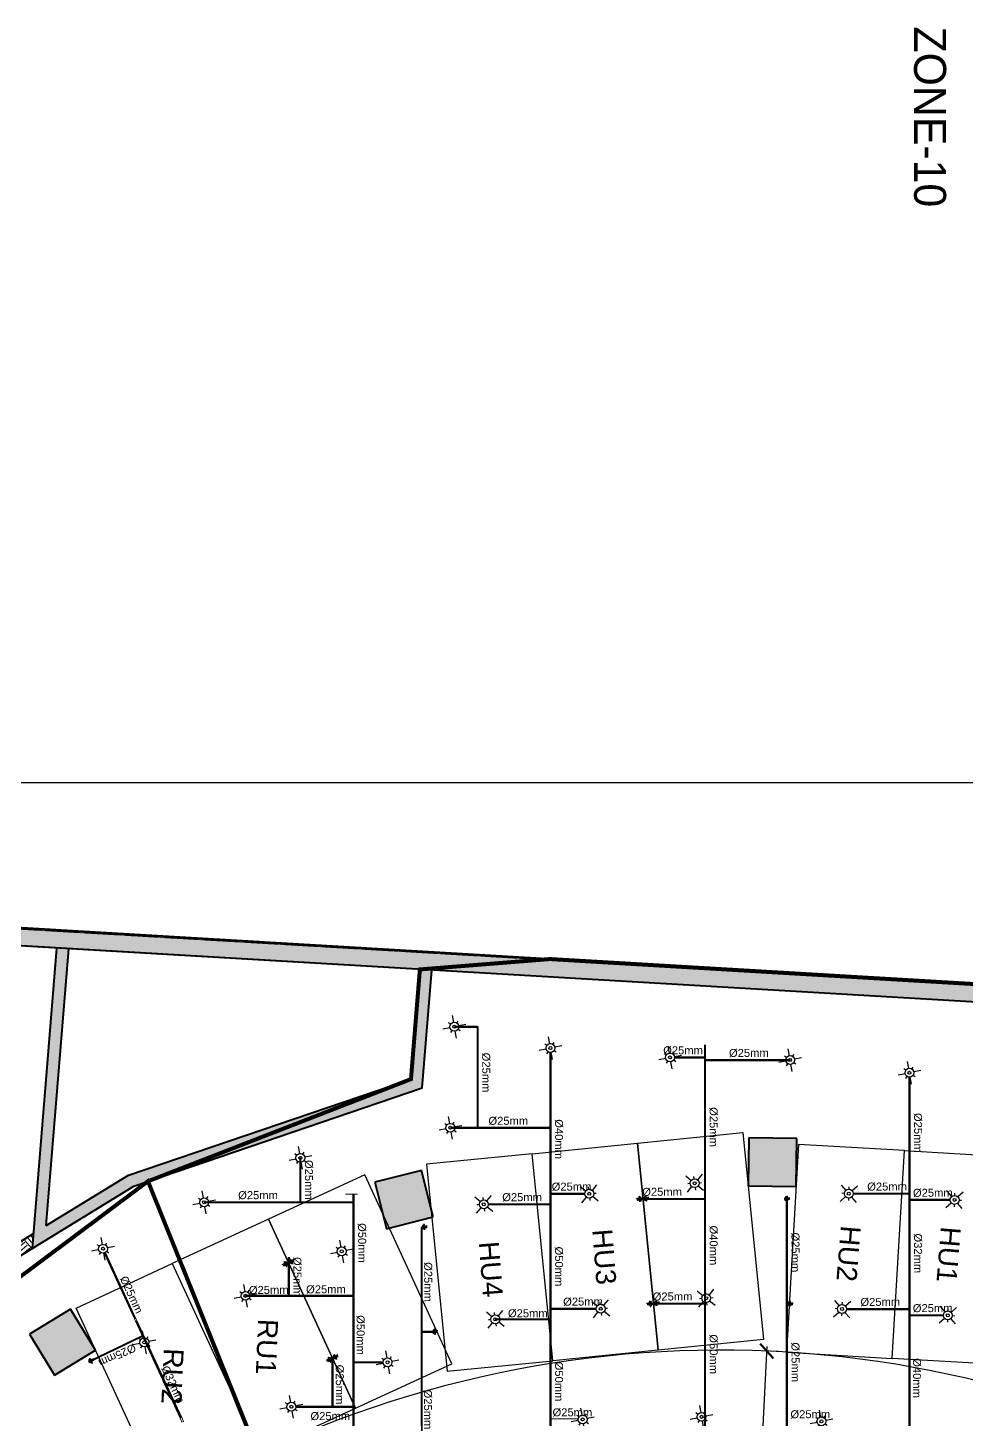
# Model space of a CAD drawing. Header units: inches. Extents: x 257070 to 799932, y -17980 to 269260.
# Drawn here: x 306526 to 329995, y 202446 to 237222 of the extents above; entities that cross this region are included whole.
import ezdxf

# ---------------------------------------------------------------- set-up
doc = ezdxf.new("R2010")
doc.units = ezdxf.units.IN
doc.header["$MEASUREMENT"] = 0
doc.header["$PDMODE"] = 99
doc.header["$PDSIZE"] = 100
doc.linetypes.add('S_Boundary and Setback_AP$0$PHANTOM2', pattern=[1.25, 0.625, -0.125, 0.125, -0.125, 0.125, -0.125])
for name, color, linetype in [('0-AES-F-SPRINKLER', 10, 'Continuous'), ("0_AES_DUCT MARKING'", 53, 'Continuous'), ('2 wheeler barrier', 170, 'Continuous'), ('basement1_AP$0$A-_ROAD----_E-_-', 2, 'Continuous'), ('Column', 1, 'Continuous'), ('DSP_COLUMN HATCH', 8, 'Continuous'), ('Hatch Faint', 253, 'Continuous'), ('RETAIL', 40, 'Continuous'), ('S_Boundary and Setback_AP$0$A-_SITEBNDY_A-_-', 4, 'S_Boundary and Setback_AP$0$PHANTOM2')]:
    doc.layers.add(name, color=color, linetype=linetype)
for name, color, linetype, lineweight in [('0-AES-F-SPRINKLER PIPE', 10, 'Continuous', 15), ('07--DIM-2', 2, 'Continuous', 25), ('E--CONCRETE-4', 4, 'Continuous', 40), ('E--CONCRETE-SHADE', 253, 'Continuous', 20), ('F--BRICKWALL HATCH', 252, 'Continuous', 20)]:
    doc.layers.add(name, color=color, linetype=linetype, lineweight=lineweight)
doc.layers.add('CORE - H', color=7, linetype='Continuous', true_color=0x8f7ed5)
doc.styles.get("Standard").update_dxf_attribs({"font": 'arial.ttf'})
doc.styles.add('TEXT style 175', font='GOTHIC.TTF')
doc.styles.add('TEXT style 75', font='ARIALN.TTF')
doc.dimstyles.new('75', dxfattribs={"dimscale": 1.5, "dimtxt": 200, "dimasz": 113, "dimexe": 113, "dimexo": 0, "dimgap": 25, "dimtad": 0, "dimdec": 0, "dimrnd": 5, "dimzin": 0, "dimdsep": 46, "dimtxsty": 'TEXT style 75', "dimblk": 'ARCHTICK', "dimcen": 0.09, "dimdle": 113, "dimclrd": 8, "dimclre": 8, "dimclrt": 256, "dimadec": 0, "dimazin": 0, "dimtfac": 1, "dimtdec": 0, "dimtofl": 0, "dimtmove": 1, "dimatfit": 3, "dimldrblk": 'OPEN90', "dimfxl": 0, "dimtolj": 1, "dimtzin": 0, "dimarcsym": 0})
doc.dimstyles.new('ISO-25', dxfattribs={"dimtxt": 2.5, "dimasz": 2.5, "dimexe": 1.25, "dimexo": 0.625, "dimtad": 1, "dimtxsty": 'Standard', "dimcen": 2.5, "dimadec": 0, "dimazin": 0, "dimtfac": 1, "dimtmove": 0, "dimatfit": 3, "dimfxl": 1, "dimarcsym": 0})

# ---------------------------------------------------------------- blocks, each defined once
blk = doc.blocks.new('_ArchTick')
at = {"color": 0, "linetype": 'ByBlock', "const_width": 0.15}
blk.add_lwpolyline([(-0.5, -0.5), (0.5, 0.5)], dxfattribs=at)
blk = doc.blocks.new('*D260')
at = {"layer": '07--DIM-2', "color": 251, "lineweight": -2, "ltscale": 1000, "transparency": 16777216}
for p, q in [((325013, 204262), (324881, 201792)), ((325303, 204134), (324894, 204156)), ((324681, 198045), (324813, 200516)), ((324984, 198142), (324575, 198164))]:
    blk.add_line(p, q, dxfattribs=at)
at = {"layer": 'DEFPOINTS', "color": 0, "ltscale": 1000, "transparency": 16777216}
for p in [(325007, 204150), (325303, 204134, 0), (324984, 198142, 0)]:
    blk.add_point(p, dxfattribs=at)
at = {"layer": '07--DIM-2', "color": 251, "lineweight": -2, "ltscale": 1000, "transparency": 16777216, "xscale": 350, "yscale": 350, "zscale": 350}
for p, rotation in [((325007, 204150), 86.94779553732829), ((324687, 198158), 266.9477955373283)]:
    blk.add_blockref('_ArchTick', p, dxfattribs=dict(at, rotation=rotation))
at = {"layer": '07--DIM-2', "ltscale": 1000, "transparency": 16777216, "insert": (324847, 201154), "char_height": 500, "attachment_point": 5, "rotation": 270, "style": 'TEXT style 75'}
blk.add_mtext('\\A1;6000', dxfattribs=at)
blk = doc.blocks.new('_Open90')
at = {"color": 0, "linetype": 'ByBlock', "lineweight": -2}
for p, q in [((0, 0), (-1, 0)), ((-0.5, 0.5), (0, 0)), ((0, 0), (-0.5, -0.5))]:
    blk.add_line(p, q, dxfattribs=at)
blk = doc.blocks.new('A$C3CA070F1')
at = {"layer": '0-AES-F-SPRINKLER'}
h = blk.add_hatch(dxfattribs=at)
h.set_pattern_fill('ANSI31', color=3, scale=0.196883, angle=-34.2335, style=0)
h.set_pattern_definition([(100.766483, (49937.1607, 174049.7081), (1.474466316, 0.280375668), [])])
edge = h.paths.add_edge_path()
edge.add_line((-1, 85), (-1, 84))
edge.add_line((-1, 84), (-6, 84))
edge.add_ellipse((-7, 82), major_axis=(-1.42, -0.27), ratio=1, start_angle=257, end_angle=315)
edge.add_line((-8, 83), (-15, 72))
edge.add_ellipse((-12, 70), major_axis=(-4.25, -0.81), ratio=1, start_angle=-45, end_angle=45)
edge.add_line((-14, 66), (14, 47))
edge.add_line((14, 47), (13, 46))
edge.add_line((13, 46), (-15, 65))
edge.add_ellipse((-12, 70), major_axis=(-5.52, -1.05), ratio=1, start_angle=-45, end_angle=45, ccw=False)
edge.add_line((-16, 73), (-9, 84))
edge.add_ellipse((-7, 82), major_axis=(-2.69, -0.51), ratio=1, start_angle=257, end_angle=315, ccw=False)
edge.add_line((-6, 85), (-1, 85))
h = blk.add_hatch(dxfattribs=at)
h.set_pattern_fill('ANSI31', color=3, scale=0.196883, angle=-124.2335, style=0)
h.set_pattern_definition([(190.766483, (49937.1607, 174049.7081), (-0.280375668, 1.474466316), [])])
edge = h.paths.add_edge_path()
edge.add_line((-1, 54), (7, 48))
edge.add_line((7, 48), (8, 49))
edge.add_line((8, 49), (0, 55))
edge.add_ellipse((-2, 52), major_axis=(-0.69, 3.63), ratio=1, start_angle=315, end_angle=405)
edge.add_line((-6, 54), (-14, 41))
edge.add_ellipse((-11, 39), major_axis=(-0.69, 3.63), ratio=1, start_angle=45, end_angle=135)
edge.add_line((-13, 36), (-9, 33))
edge.add_ellipse((-10, 32), major_axis=(-0.27, 1.42), ratio=1, start_angle=225, end_angle=315, ccw=False)
edge.add_line((-9, 31), (-10, 30))
edge.add_line((-10, 30), (-8, 29))
edge.add_line((-8, 29), (-7, 30))
edge.add_ellipse((-10, 32), major_axis=(-3.3, -0.63), ratio=1, start_angle=135, end_angle=225)
edge.add_line((-8, 35), (-12, 38))
edge.add_ellipse((-11, 39), major_axis=(-1.75, -0.33), ratio=1, start_angle=-45, end_angle=45, ccw=False)
edge.add_line((-13, 40), (-4, 53))
edge.add_ellipse((-2, 52), major_axis=(-1.75, -0.33), ratio=1, start_angle=225, end_angle=315, ccw=False)
at = {"layer": '0-AES-F-SPRINKLER', "color": 3}
for p, q in [((-98, 39), (-97, 43)), ((-98, 38), (-98, 39)), ((-98, 39), (-98, 39)), ((-98, 39), (-98, 39)), ((-98, 37), (-98, 38)), ((-98, 38), (-98, 38)), ((-98, 38), (-98, 38)), ((-98, 38), (-98, 38)), ((-98, 38), (-98, 38)), ((-98, 38), (-98, 38)), ((-98, 38), (-98, 38)), ((-98, 38), (-98, 38)), ((-98, 38), (-98, 38)), ((-98, 38), (-98, 38)), ((-96, 37), (-98, 37)), ((-98, 37), (-98, 37)), ((-98, 37), (-98, 37)), ((-98, 37), (-98, 37)), ((-98, 37), (-98, 37)), ((-98, 37), (-98, 37)), ((-98, 37), (-98, 37)), ((-98, 37), (-98, 37)), ((-98, 37), (-98, 37)), ((-98, 37), (-98, 37)), ((-98, 37), (-98, 37)), ((-98, 37), (-98, 37)), ((-98, 37), (-98, 37)), ((-98, 37), (-98, 37)), ((-98, 37), (-98, 37)), ((-98, 37), (-98, 37)), ((-98, 37), (-98, 37)), ((-97, 37), (-98, 37)), ((-98, 37), (-98, 37)), ((-98, 37), (-98, 37)), ((-98, 37), (-98, 37)), ((-98, 37), (-98, 37)), ((-98, 37), (-98, 37)), ((-98, 37), (-98, 37)), ((-98, 37), (-98, 37)), ((-98, 37), (-98, 37)), ((-98, 37), (-98, 37)), ((-98, 37), (-98, 37)), ((-98, 37), (-98, 37)), ((-98, 37), (-98, 37)), ((-98, 37), (-98, 37)), ((-97, 45), (-79, 71)), ((-96, 40), (-97, 40)), ((-97, 40), (-97, 40)), ((-97, 40), (-97, 40)), ((-97, 40), (-97, 39)), ((-97, 39), (-97, 39)), ((-97, 39), (-97, 39)), ((-97, 39), (-97, 39)), ((-97, 39), (-97, 39)), ((-97, 39), (-97, 39)), ((-97, 39), (-97, 39)), ((-97, 39), (-97, 39)), ((-97, 39), (-97, 38)), ((-97, 38), (-97, 38)), ((-97, 38), (-97, 38)), ((-97, 38), (-97, 38)), ((-97, 38), (-97, 38)), ((-97, 38), (-97, 38)), ((-97, 38), (-97, 38)), ((-97, 38), (-97, 38)), ((-97, 38), (-97, 38)), ((-97, 38), (-97, 38)), ((-97, 38), (-97, 38)), ((-97, 38), (-97, 37)), ((-97, 37), (-97, 37)), ((-97, 37), (-97, 37)), ((-97, 37), (-97, 37)), ((-95, 46), (-96, 42)), ((-96, 42), (-96, 42)), ((-96, 42), (-96, 41)), ((-96, 41), (-96, 41)), ((-96, 41), (-96, 41)), ((-96, 41), (-96, 41)), ((-96, 41), (-96, 41)), ((-96, 41), (-96, 41)), ((-96, 41), (-96, 41)), ((-96, 41), (-96, 41)), ((-96, 41), (-96, 41)), ((-96, 41), (-96, 40)), ((-96, 40), (-96, 40)), ((-96, 40), (-96, 40)), ((-96, 40), (-96, 40)), ((-96, 40), (-96, 40)), ((-95, 37), (-96, 37)), ((-96, 37), (-96, 37)), ((-96, 37), (-96, 37)), ((-96, 37), (-96, 37)), ((-96, 37), (-96, 37)), ((-94, 38), (-95, 38)), ((-95, 38), (-95, 38)), ((-95, 38), (-95, 38)), ((-95, 38), (-95, 38)), ((-95, 38), (-95, 38)), ((-95, 38), (-95, 38)), ((-95, 38), (-95, 38)), ((-95, 38), (-95, 38)), ((-95, 38), (-95, 38)), ((-95, 38), (-95, 37)), ((-95, 37), (-95, 37)), ((-95, 37), (-95, 37)), ((-95, 37), (-95, 37)), ((-95, 37), (-95, 37)), ((-95, 37), (-95, 37)), ((-95, 37), (-95, 37)), ((-95, 37), (-95, 37)), ((-95, 37), (-95, 37)), ((-95, 37), (-95, 37)), ((-95, 37), (-95, 37)), ((-95, 37), (-95, 37)), ((-95, 37), (-95, 37)), ((-95, 37), (-95, 37)), ((-95, 37), (-95, 37)), ((-95, 37), (-95, 37)), ((-95, 37), (-95, 37)), ((-94, 88), (-93, 90)), ((-72, 73), (-94, 88)), ((-94, 43), (-94, 48)), ((-93, 43), (-94, 43)), ((-94, 43), (-94, 43)), ((-94, 43), (-94, 43)), ((-94, 43), (-94, 43)), ((-94, 43), (-94, 43)), ((-94, 43), (-94, 41)), ((-94, 43), (-94, 43)), ((-94, 43), (-94, 43)), ((-94, 43), (-94, 43)), ((-94, 43), (-94, 43)), ((-94, 43), (-94, 43)), ((-94, 43), (-94, 43)), ((-94, 43), (-94, 43)), ((-94, 43), (-94, 43)), ((-94, 43), (-94, 43)), ((-94, 43), (-94, 43)), ((-94, 43), (-94, 43)), ((-94, 41), (-94, 41)), ((-94, 41), (-94, 41)), ((-94, 41), (-94, 41)), ((-94, 41), (-94, 41)), ((-94, 41), (-94, 41)), ((-94, 41), (-94, 41)), ((-94, 41), (-94, 41)), ((-94, 41), (-94, 40)), ((-94, 40), (-94, 40)), ((-94, 40), (-94, 40)), ((-94, 40), (-94, 40)), ((-94, 40), (-94, 40)), ((-94, 40), (-94, 40)), ((-94, 40), (-94, 40)), ((-94, 40), (-94, 40)), ((-94, 40), (-94, 39)), ((-94, 39), (-94, 39)), ((-94, 39), (-94, 39)), ((-94, 39), (-94, 39)), ((-94, 39), (-94, 39)), ((-94, 39), (-94, 39)), ((-94, 39), (-94, 39)), ((-94, 39), (-94, 39)), ((-94, 39), (-94, 38)), ((-93, 90), (-59, 67)), ((-93, 47), (-93, 49)), ((-91, 47), (-93, 43)), ((-93, 46), (-93, 47)), ((-92, 46), (-93, 46)), ((-93, 46), (-93, 46)), ((-93, 46), (-93, 46)), ((-93, 46), (-93, 46)), ((-93, 46), (-93, 46)), ((-93, 46), (-93, 46)), ((-93, 46), (-93, 46)), ((-93, 46), (-93, 46)), ((-93, 46), (-93, 46)), ((-93, 46), (-93, 46)), ((-93, 46), (-93, 46)), ((-93, 46), (-93, 46)), ((-93, 46), (-93, 46)), ((-93, 46), (-93, 46)), ((-93, 46), (-93, 46)), ((-93, 46), (-93, 46)), ((-93, 46), (-93, 46)), ((-93, 46), (-93, 46)), ((-93, 46), (-93, 46)), ((-93, 46), (-93, 46)), ((-91, 42), (-93, 43)), ((-93, 43), (-93, 43)), ((-93, 43), (-93, 43)), ((-93, 43), (-93, 43)), ((-93, 43), (-93, 43)), ((-93, 43), (-93, 43)), ((-93, 43), (-93, 43)), ((-93, 43), (-93, 43)), ((-93, 43), (-93, 43)), ((-93, 43), (-93, 43)), ((-93, 43), (-93, 43)), ((-93, 43), (-93, 43)), ((-93, 43), (-93, 43)), ((-93, 43), (-93, 43)), ((-93, 43), (-93, 43)), ((-93, 43), (-93, 43)), ((-93, 43), (-93, 43)), ((-93, 43), (-93, 43)), ((-93, 43), (-93, 43)), ((-93, 43), (-93, 43)), ((-93, 43), (-93, 43)), ((-93, 43), (-93, 43)), ((-93, 43), (-93, 43)), ((-85, 66), (-92, 55)), ((-90, 50), (-92, 46)), ((-92, 46), (-92, 46)), ((-92, 46), (-92, 46)), ((-92, 46), (-92, 46)), ((-92, 46), (-92, 46)), ((-92, 46), (-92, 46)), ((-90, 47), (-91, 47)), ((-90, 43), (-91, 42)), ((-91, 42), (-91, 42)), ((-91, 42), (-91, 42)), ((-91, 42), (-91, 42)), ((-91, 42), (-91, 42)), ((-91, 42), (-91, 42)), ((-91, 42), (-91, 42)), ((-91, 42), (-91, 42)), ((-91, 42), (-91, 42)), ((-91, 42), (-91, 42)), ((-91, 42), (-91, 42)), ((-91, 42), (-91, 42)), ((-91, 42), (-91, 42)), ((-91, 42), (-91, 42)), ((-91, 42), (-91, 42)), ((-91, 42), (-91, 42)), ((-88, 57), (-90, 49)), ((-89, 54), (-90, 51)), ((-90, 50), (-90, 50)), ((-88, 47), (-90, 43)), ((-90, 47), (-88, 47)), ((-90, 43), (-90, 43)), ((-90, 43), (-90, 43)), ((-90, 43), (-90, 43)), ((-89, 55), (-89, 55)), ((-88, 46), (-88, 47)), ((-87, 59), (-87, 59)), ((-87, 59), (-87, 59)), ((-86, 57), (-87, 49)), ((-87, 49), (-83, 28)), ((-85, 58), (-85, 58)), ((-77, 43), (-85, 49)), ((-83, 28), (-60, 9)), ((-77, 70), (-82, 63)), ((-80, 66), (-82, 67)), ((-45, 31), (-81, -23)), ((-78, 63), (-80, 65)), ((-79, 71), (-77, 70)), ((-71, 26), (-79, 31)), ((-57, 13), (-79, 28)), ((-70, 64), (-78, 63)), ((-78, -29), (-40, 27)), ((-69, 55), (-75, 59)), ((-66, 54), (-74, 42)), ((-74, 42), (-71, 26)), ((-73, 44), (-71, 43)), ((-69, 47), (-72, 43)), ((-71, 43), (-70, 43)), ((-71, 26), (-55, 15)), ((-70, 43), (-66, 49)), ((-66, 50), (-68, 52)), ((-61, 65), (-67, 69)), ((-62, 66), (-67, 65)), ((-50, 57), (-66, 54)), ((-66, 49), (-66, 50)), ((-47, 28), (-63, 40)), ((-59, 67), (-61, 65)), ((-57, 67), (-60, 66)), ((-60, 44), (-42, 32)), ((-50, 57), (-58, 62)), ((-19, 46), (-57, 67)), ((-17, 37), (-55, 63)), ((-29, 42), (-50, 57)), ((-13, 9), (-45, 31)), ((-36, 42), (-44, 30)), ((-43, 33), (-35, 46)), ((-39, -30), (-13, 9)), ((-37, 25), (-28, 38)), ((-35, 41), (-36, 42)), ((-32, 32), (-35, 39)), ((-30, 52), (-16, 73)), ((-29, 20), (-17, 37)), ((-28, 38), (-26, 40)), ((-21, 32), (-28, 37)), ((-23, 16), (-12, 33)), ((-1, 26), (-23, -9)), ((-22, 15), (-12, 31)), ((-9, 32), (-21, 14)), ((2, 24), (-20, -11)), ((-20, -8), (-1, 22)), ((-17, 37), (-19, 46)), ((-19, 13), (-10, 29)), ((-7, 30), (-18, 12)), ((-17, 37), (-17, 37)), ((4, 22), (-17, -13)), ((-17, -10), (1, 20)), ((-16, 73), (-9, 84)), ((-16, 11), (-7, 27)), ((-8, 83), (-15, 72)), ((13, 46), (-15, 65)), ((-4, 28), (-15, 10)), ((-1, 84), (-14, 66)), ((-14, 66), (14, 47)), ((-6, 54), (-14, 41)), ((-12, 33), (-14, 33)), ((-14, -15), (7, 20)), ((-14, -12), (4, 18)), ((-13, 40), (-4, 53)), ((-13, 36), (-9, 33)), ((-13, 9), (-4, 24)), ((-2, 34), (-12, 41)), ((-8, 35), (-12, 38)), ((-12, 31), (-12, 33)), ((-9, 32), (-12, 31)), ((7, 16), (-11, -13)), ((-10, 29), (-9, 32)), ((-9, 31), (-10, 30)), ((-7, 30), (-10, 29)), ((-10, 30), (-8, 29)), ((9, 17), (-10, -14)), ((-9, -13), (9, 13)), ((-8, 29), (-7, 30)), ((8, 49), (-7, 27)), ((-7, 27), (-7, 30)), ((-4, 28), (-7, 27)), ((-6, 85), (-1, 85)), ((-1, 84), (-6, 84)), ((5, 44), (-5, 51)), ((-4, 24), (-4, 28)), ((-1, 26), (-4, 24)), ((-1, 85), (-1, 84)), ((-1, 54), (7, 48)), ((13, 46), (-1, 25)), ((-1, 22), (-1, 26)), ((2, 24), (-1, 22)), ((8, 49), (0, 55)), ((1, 20), (2, 24)), ((4, 22), (1, 20)), ((4, 18), (4, 22)), ((7, 20), (4, 18)), ((7, 48), (8, 49)), ((7, 16), (7, 20)), ((9, 17), (7, 16)), ((9, 15), (9, 17)), ((14, 47), (13, 46)), ((-82, -25), (-80, -30)), ((-80, -30), (-78, -29)), ((-66, -11), (-39, -30)), ((-23, -7), (-23, -9)), ((-23, -9), (-20, -8)), ((-20, -8), (-20, -11)), ((-20, -11), (-17, -10)), ((-17, -10), (-17, -13)), ((-17, -13), (-14, -12)), ((-14, -12), (-14, -15)), ((-14, -15), (-11, -13)), ((-11, -13), (-11, -14)), ((-11, -14), (-11, -14))]:
    blk.add_line(p, q, dxfattribs=at)
for centre, major_axis, start_param, end_param in [((-95, 43), (-0.41, 2.13), 0.784914, 1.034983), ((-95, 43), (-2.74, -0.52), -0.560204, -0.324923), ((-93, 46), (-0.51, 2.68), 0.787914, 1.247507), ((-93, 48), (-1.75, -0.33), -0.775969, -0.160442), ((-91, 54), (-0.29, 1.52), 0.785398, 2.356194), ((-92, 49), (-0.33, 1.74), 0.791774, 1.412986), ((-89, 55), (-0.103, 0.54), 0.916881, 1.969618), ((-93, 51), (-3.09, -0.59), 2.526084, 2.789089), ((-95, 50), (-5.72, -1.09), 2.374727, 2.798549), ((-91, 55), (-0.33, 1.74), 4.197625, 4.773282), ((-84, 57), (-3.79, -0.72), -0.784768, -0.363877), ((-93, 50), (-5.72, -1.09), 2.377207, 2.798549), ((-80, 54), (-1.57, 8.26), 0.010205, 0.785398), ((-84, 56), (-0.35, 1.85), 0.785501, 1.132999), ((-83, 65), (-1.52, -0.29), 3.926991, 5.497787), ((-80, 54), (-5.9, -1.12), 4.155645, 5.497787), ((-80, 54), (-8.26, -1.57), 4.155621, 4.722594), ((-75, 68), (-8.26, -1.57), 1.014052, 3.151797), ((-75, 63), (-2.79, -0.53), -0.113999, 0.093951), ((-75, 68), (-1.12, 5.9), 2.584882, 5.497787), ((-75, 46), (-0.53, 2.79), 2.356194, 3.926991), ((-75, 68), (-1.57, 8.26), 4.722594, 5.497787), ((-70, 53), (-2.79, -0.53), 2.356194, 3.926991), ((-65, 44), (-3.72, -0.71), -0.403281, 1.321745), ((-65, 44), (-0.71, 3.72), 4.96144, 6.686466), ((-65, 37), (-0.56, 2.96), 5.497794, 6.034125), ((-59, 47), (-2.96, -0.56), 0.24906, 0.785391), ((-60, 60), (-2.83, -0.54), 3.926991, 4.712389), ((-33, 40), (-0.45, 2.36), 0.803442, 1.867502), ((-30, 39), (-2.79, -0.53), 2.356194, 3.926991), ((-24, 39), (-0.53, 2.79), 5.497787, 7.068583), ((-12, 70), (-5.52, -1.05), -0.785398, 0.785398), ((-15, 35), (-0.54, 2.83), 0.785398, 3.403392), ((-12, 70), (-4.25, -0.81), -0.785398, 0.785398), ((-11, 39), (-0.69, 3.63), 0.785398, 2.356194), ((-11, 39), (-1.75, -0.33), -0.785398, 0.785398), ((-7, 82), (-2.69, -0.51), 4.485496, 5.497787), ((-10, 32), (-0.27, 1.42), 3.926991, 5.497787), ((-7, 82), (-1.42, -0.27), 4.485496, 5.497787), ((-10, 32), (-3.3, -0.63), 2.356194, 3.926991), ((-2, 52), (-0.69, 3.63), 5.497787, 7.068583), ((-2, 52), (-1.75, -0.33), 3.926991, 5.497787), ((6, 14), (-0.54, 2.83), 3.926991, 4.712389), ((-79, -24), (-0.51, 2.69), 0.785398, 1.797689), ((-11, -11), (-2.83, -0.54), 1.570796, 2.356194)]:
    blk.add_ellipse(centre, major_axis=major_axis, ratio=1, start_param=start_param, end_param=end_param, dxfattribs=at)
at = {"layer": '0-AES-F-SPRINKLER', "color": 3, "extrusion": (0, 0, -1)}
for centre, major_axis, start_param, end_param in [((-86, 47), (-0.53, 2.79), -0.113999, 0.785398), ((-77, 34), (-0.54, 2.83), 3.926991, 4.712389)]:
    blk.add_ellipse(centre, major_axis=major_axis, ratio=1, start_param=start_param, end_param=end_param, dxfattribs=at)
blk = doc.blocks.new('*U603')
at = {"layer": '0-AES-F-SPRINKLER'}
for p, q in [((171562, 56699), (171500, 56699)), ((171672, 56809), (171672, 56871)), ((171783, 56699), (171845, 56699)), ((171672, 56588), (171672, 56526))]:
    blk.add_line(p, q, dxfattribs=at)
for radius in [111, 37.8]:
    blk.add_circle((171672, 56699), radius, dxfattribs=at)
at = {"layer": '0-AES-F-SPRINKLER PIPE'}
for points, override in [([(171468, 56903), (171594, 56777)], {"dimasz": 70, "dimtad": 0, "dimfxl": 13, "dimarcsym": 1}), ([(171877, 56903), (171751, 56777)], {"dimasz": 70, "dimtad": 0, "dimfxl": 13, "dimarcsym": 1}), ([(171468, 56494), (171594, 56620)], {"dimasz": 70, "dimtad": 0, "dimfxl": 13, "dimarcsym": 1}), ([(171877, 56494), (171751, 56620)], {"dimasz": 70, "dimgap": 0.625, "dimtad": 0, "dimfxl": 13, "dimarcsym": 1})]:
    blk.add_leader(points, dimstyle='ISO-25', override=override, dxfattribs=at)

msp = doc.modelspace()

# ---------------------------------------------------------------- hatches: boundary and pattern name
at = {"layer": 'DSP_COLUMN HATCH', "ltscale": 3.5}
h = msp.add_hatch(color=8, dxfattribs=at)
h.paths.add_polyline_path([(365722.2, -53.8), (366489.1, 28236.6), (398382.7, 27372), (398078, 16131.2), (422688.6, 15464), (424374.5, 77657.1), (363312.5, 79312.4, -0.217857), (379658.1, 140443.8, 0.0248652), (381874.1, 143466.9, 0.0677243), (386435.5, 152972.3, 0.0584537), (387935.8, 160119.4, -0.0351298), (388382, 166730.6, -0.0975994), (389786, 170013.7, -0.0225225), (391669.6, 172621.5, 0.2538416), (393169.6, 181983.6, 0.1875484), (370106.1, 207237.2), (370663.7, 210916.7), (290410.6, 215642.7), (285983.7, 161207.5), (285186.3, 161272.3), (282579.6, 129219.4), (284719.3, 124703.3), (284181.7, 118092.8), (281340.4, 113981.8), (280116.2, 98928.1), (280913.6, 98863.3), (273089.7, 2658.2)])
h.paths.add_polyline_path([(281398.6, 99275.3), (280601.2, 99340.2), (281779.2, 113825.1), (284620.4, 117936.2), (285177.6, 124787), (283037.9, 129303.1), (285598.3, 160787.3), (286395.7, 160722.5), (290823.4, 215167.6), (370144.9, 210496.5), (369611.7, 206978.6, -0.189327), (392747.4, 181827.8, -0.2535576), (391315, 172898.6, 0.0224715), (389411.9, 170263.9, 0.0979176), (387938.4, 166808.2, 0.0351034), (387485.7, 160139.2, -0.0583058), (386008, 153113, -0.0677412), (381498.4, 143714.5, -0.0248531), (379309.9, 140729, 0.218943), (362922.8, 78922.8), (423963.9, 77268.1), (422299.6, 15874.7), (398488.7, 16520.2), (398793.4, 27761), (366100.1, 28647.3), (365334.5, 407.7), (273576.7, 3094.1)], flags=16)
at = {"layer": 'E--CONCRETE-SHADE', "ltscale": 3.5}
h = msp.add_hatch(color=8, dxfattribs=at)
h.dxf.hatch_style = 1
h.paths.add_polyline_path([(325743, 208263.9), (325759.4, 209463.8), (324559.5, 209480.2), (324543.1, 208280.3)])
h = msp.add_hatch(color=8, dxfattribs=at)
h.dxf.hatch_style = 1
h.paths.add_polyline_path([(316368.4, 208665.2), (315205.2, 208370.3), (315500, 207207.1), (316663.3, 207501.9)])
h = msp.add_hatch(color=8, dxfattribs=at)
h.dxf.hatch_style = 1
h.paths.add_polyline_path([(307193.4, 203549.4), (308218.3, 204173.6), (307594.1, 205198.5), (306569.2, 204574.2)])
h.paths.add_polyline_path([(300217.8, 199348.8), (301077, 198511.2), (301914.7, 199370.5), (301055.4, 200208.1)])
h.paths.add_polyline_path([(295368.8, 192633.7), (296410.6, 192038.3), (297006, 193080.2), (295964.1, 193675.6)])
h.paths.add_polyline_path([(293555.9, 184590.6), (293860.7, 185751.2), (292700.1, 186056), (292395.3, 184895.4)])
h.paths.add_polyline_path([(292805.1, 178823.7), (291623.9, 179035.4), (291412.2, 177854.2), (292593.4, 177642.5)])
h.paths.add_polyline_path([(302981, 177000.5), (302769.3, 175819.3), (303950.5, 175607.6), (304162.2, 176788.8)])
h.paths.add_polyline_path([(306265.7, 186406.8), (306861, 187448.7), (305819.1, 188044), (305223.8, 187002.2)])
h.paths.add_polyline_path([(312047.3, 183103), (313089.1, 182507.6), (313684.5, 183549.5), (312642.6, 184144.9)])
h.paths.add_polyline_path([(312024.7, 174160.9), (312236.4, 175342.1), (311055.2, 175553.8), (310843.5, 174372.6)])
h.paths.add_polyline_path([(322422.2, 180336.6), (321878.2, 180083.7), (322131.2, 179539.6), (322675.2, 179792.6)])
h.paths.add_polyline_path([(326860, 178208.9), (327212.9, 178694.2), (326727.6, 179047), (326374.8, 178561.8)])
h.paths.add_polyline_path([(321545.3, 173367.9), (321442.8, 172776.7), (322034, 172674.3), (322136.5, 173265.4)])
h.paths.add_polyline_path([(323348.4, 165044.3), (323450.8, 165635.5), (322859.6, 165737.9), (322757.2, 165146.8)])
h.paths.add_polyline_path([(329340.5, 164614.7), (328749.3, 164717.2), (328646.9, 164126), (329238.1, 164023.5)])
at = {"layer": 'F--BRICKWALL HATCH'}
h = msp.add_hatch(dxfattribs=at)
h.set_pattern_fill('EARTH', color=8, scale=40, angle=40.35072, style=0)
h.set_pattern_definition([(40.35072, (-65383.54, 18032.37), (29.11621, 358.02828), [254, -254]), (40.35072, (-65445.2, 18104.96), (29.11621, 358.02828), [254, -254]), (40.35072, (-65506.88, 18177.55), (29.11621, 358.02828), [254, -254]), (130.35072, (-65503.24, 18222.3), (-358.02828, 29.11621), [254, -254]), (130.35072, (-65430.65, 18283.97), (-358.02828, 29.11621), [254, -254]), (130.35072, (-65358.06, 18345.64), (-358.02828, 29.11621), [254, -254])])
h.paths.add_polyline_path([(306483.3, 206622.5), (306641.7, 206719.5), (306671.8, 207089.7), (304689.7, 205875.8), (304846.3, 205620.1), (306483.3, 206622.6)])
at = {"layer": 'Hatch Faint'}
msp.add_hatch(color=8, dxfattribs=at).paths.add_polyline_path([(307551.4, 214204.3), (307251.8, 214221.9), (306641.7, 206719.5), (309174.7, 208270.8), (316392.1, 210725.2), (316631.6, 213669.6), (316332, 213687.2), (316109.1, 210945.8), (309046.5, 208544.1), (306988.6, 207283.7)])

# ---------------------------------------------------------------- linework, layer by layer
at = {"layer": '0-AES-F-SPRINKLER', "color": 7, "const_width": 100, "elevation": 0}
msp.add_lwpolyline([(309531.8, 208392.2), (318854.6, 185288.9), (344779.7, 167275.5), (347553.5, 174504), (359540.7, 196335.9), (363236.5, 201817), (370096.8, 207259.5), (370288.2, 210509.8), (355001.3, 211860.8), (319581.7, 213946.6), (316332, 213687.2), (316109.1, 210945.8)], close=True, dxfattribs=at)
msp.add_lwpolyline([(289015.1, 193067.5), (285565, 160241.4), (285565, 160241.4), (340591.5, 153681.2), (340591.5, 153681.2), (340591.5, 153681.2), (346965.3, 165756.9), (318821.9, 185311.6), (309531.8, 208392.2), (304262.2, 204456.2)], dxfattribs=at)
at = {"layer": '0-AES-F-SPRINKLER PIPE', "ltscale": 1000}
msp.add_line((314770.9, 208070.7), (314469.8, 208070.7), dxfattribs=at)
for points in [[(317193.8, 212269.6), (317751.3, 212269.6, -0.4142136), (317791.8, 212229.1), (317791.8, 209743.9)], [(317193.8, 212266.6), (317751.3, 212266.6, -0.4142136), (317788.8, 212229.1), (317788.8, 209743.9)], [(317193.8, 212254.1), (317751.3, 212254.1, -0.4142136), (317776.3, 212229.1), (317776.3, 209743.9)], [(317193.8, 212241.6), (317751.3, 212241.6, -0.4142136), (317763.8, 212229.1), (317763.8, 209743.9)], [(317193.8, 212238.6), (317751.3, 212238.6, -0.4142136), (317760.8, 212229.1), (317760.8, 209743.9)]]:
    msp.add_lwpolyline(points, format="xyb", dxfattribs=at)
for points in [[(323448.3, 211801), (323448.3, 200487.7)], [(323451.3, 211801), (323451.3, 200487.7)], [(323463.8, 211801), (323463.8, 200487.7)], [(323476.3, 211801), (323476.3, 200487.7)], [(323479.3, 211801), (323479.3, 200487.7)], [(319581.9, 211611.6), (319581.9, 200449.2)], [(319584.9, 211611.3), (319584.9, 200449.2)], [(319597.4, 211610.5), (319597.4, 200449.2)], [(319609.9, 211611.3), (319609.9, 200449.2)], [(319612.9, 211611.6), (319612.9, 200449.2)], [(322698.1, 211501.9), (323448.3, 211501.9)], [(322698.1, 211470.9), (323448.3, 211470.9)], [(322698.5, 211498.9), (323448.3, 211498.9)], [(322698.5, 211473.9), (323448.3, 211473.9)], [(322699.2, 211486.4), (323448.3, 211486.4)], [(323479.3, 211437.3), (325592.4, 211437.3)], [(323479.3, 211434.3), (325592.4, 211434.3)], [(323479.3, 211421.8), (325592.4, 211421.8)], [(323479.3, 211409.3), (325592.4, 211409.3)], [(323479.3, 211406.3), (325592.4, 211406.3)], [(328560.8, 210994.7), (328560.8, 200497.2)], [(328563.8, 210994.3), (328563.8, 200497.2)], [(328576.3, 210993.6), (328576.3, 200497.2)], [(328588.8, 210994.3), (328588.8, 200497.2)], [(328591.8, 210994.7), (328591.8, 200497.2)], [(314657.6, 208070.7), (314657.6, 200487.7)], [(314660.6, 208070.7), (314660.6, 200487.7)], [(314673.1, 208070.7), (314673.1, 200487.7)], [(314685.6, 208070.7), (314685.6, 200487.7)], [(314688.6, 208070.7), (314688.6, 200487.7)], [(308438.8, 206598.5), (309198.7, 204951.7)], [(308441.7, 206599.4), (309201.4, 204953)], [(308453.3, 206604), (309212.7, 204958.4)], [(308464.4, 206609.8), (309223.9, 204963.9)], [(308466.9, 206611.4), (309226.6, 204965.2)], [(309220.8, 204895.3), (310340.5, 202468.9)], [(309223.6, 204896.6), (310343.3, 202470.1)], [(309238.1, 204903.3), (310357.8, 202476.9)], [(309252.6, 204910), (310372.3, 202483.6)], [(309255.3, 204911.3), (310375, 202484.8)]]:
    msp.add_lwpolyline(points, dxfattribs=at)
at = {"layer": '0-AES-F-SPRINKLER PIPE', "ltscale": 1000, "elevation": 0}
for points in [[(317093.9, 209743.9), (319612.9, 209743.9)], [(317093.9, 209712.9), (319612.9, 209712.9)], [(317094.3, 209740.9), (319612.9, 209740.9)], [(317094.3, 209715.9), (319612.9, 209715.9)], [(317095, 209728.4), (319612.9, 209728.4)], [(313327.4, 208977.1), (313327.4, 207882.2)], [(313330.4, 208977.1), (313330.4, 207882.2)], [(313342.9, 208977.1), (313342.9, 207882.2)], [(313355.4, 208977.1), (313355.4, 207882.2)], [(313358.4, 208977.1), (313358.4, 207882.2)], [(319612.9, 208095.7), (320458.6, 208095.7)], [(319612.9, 208092.7), (320458.2, 208092.7)], [(319612.9, 208080.2), (320457.5, 208080.2)], [(319612.9, 208067.7), (320458.2, 208067.7)], [(319612.9, 208064.7), (320458.6, 208064.7)], [(321877.7, 207965.9), (323448.3, 207965.9)], [(321877.7, 207962.9), (323448.3, 207962.9)], [(325495.3, 208006.8), (325495.3, 200487.7)], [(325498.3, 208006.5), (325498.3, 200487.7)], [(325510.8, 208005.8), (325510.8, 200487.7)], [(325523.3, 208006.5), (325523.3, 200487.7)], [(325526.3, 208006.8), (325526.3, 200487.7)], [(327169.4, 208097.6), (328560.8, 208097.6)], [(327169.4, 208066.6), (328560.8, 208066.6)], [(327169.8, 208094.6), (328560.8, 208094.6)], [(327169.8, 208069.6), (328560.8, 208069.6)], [(327170.5, 208082.1), (328560.8, 208082.1)], [(310935.6, 207882.2), (314657.6, 207882.2)], [(310935.6, 207851.2), (314657.6, 207851.2)], [(310936, 207879.2), (314657.6, 207879.2)], [(310936, 207854.2), (314657.6, 207854.2)], [(310936.7, 207866.7), (314657.6, 207866.7)], [(318041.2, 207831.9), (319612.9, 207831.9)], [(318041.2, 207800.9), (319612.9, 207800.9)], [(318041.6, 207828.9), (319612.9, 207828.9)], [(318041.6, 207803.9), (319612.9, 207803.9)], [(318042.3, 207816.4), (319612.9, 207816.4)], [(321877.7, 207950.4), (323448.3, 207950.4)], [(321877.7, 207937.9), (323451.3, 207937.9)], [(321877.7, 207934.9), (323451.3, 207934.9)], [(328591.8, 207941.8), (329595.3, 207941.8)], [(328591.8, 207938.8), (329594.9, 207938.8)], [(328591.8, 207926.3), (329594.2, 207926.3)], [(328591.8, 207913.8), (329594.9, 207913.8)], [(328591.8, 207910.8), (329595.3, 207910.8)], [(316361.1, 207250.2), (316361.1, 200487.7)], [(316364.1, 207250.2), (316364.1, 200487.7)], [(316376.6, 207250.2), (316376.6, 200487.7)], [(316389.1, 207250.2), (316389.1, 200487.7)], [(316392.1, 207250.2), (316392.1, 200487.7)], [(313037.7, 206495.1), (313037.7, 205513.3)], [(313040.7, 206495.1), (313040.7, 205513.3)], [(313053.2, 206495.1), (313053.2, 205513.3)], [(313065.7, 206495.1), (313065.7, 205513.3)], [(313068.7, 206495.1), (313068.7, 205513.3)], [(311969.6, 205544.3), (314657.6, 205544.3)], [(311970, 205541.3), (314657.6, 205541.3)], [(311970.7, 205528.8), (314657.6, 205528.8)], [(311969.6, 205513.3), (314657.6, 205513.3)], [(311970, 205516.3), (314657.6, 205516.3)], [(319612.9, 205221.5), (320746.1, 205221.5)], [(319612.9, 205218.5), (320745.7, 205218.5)], [(319612.9, 205206), (320745, 205206)], [(319612.9, 205193.5), (320745.7, 205193.5)], [(319612.9, 205190.5), (320746.1, 205190.5)], [(322139.5, 205349.4), (323448.3, 205349.4)], [(322139.5, 205346.4), (323448.3, 205346.4)], [(322139.5, 205333.9), (323448.3, 205333.9)], [(322139.5, 205321.4), (323451.3, 205321.4)], [(322139.5, 205318.4), (323451.3, 205318.4)], [(326999.6, 205214), (328560.8, 205214)], [(326999.6, 205183), (328560.8, 205183)], [(327000, 205211), (328560.8, 205211)], [(327000, 205186), (328560.8, 205186)], [(327000.7, 205198.5), (328560.8, 205198.5)], [(318217.9, 204957.7), (319612.9, 204957.7)], [(318217.9, 204926.7), (319612.9, 204926.7)], [(318218.3, 204954.7), (319612.9, 204954.7)], [(318218.3, 204929.7), (319612.9, 204929.7)], [(318219, 204942.2), (319612.9, 204942.2)], [(328591.8, 205058.3), (329425.5, 205058.3)], [(328591.8, 205055.3), (329425.2, 205055.3)], [(328591.8, 205042.8), (329424.5, 205042.8)], [(328591.8, 205030.3), (329425.2, 205030.3)], [(328591.8, 205027.3), (329425.5, 205027.3)], [(308053.6, 203896), (309389, 204539.3)], [(308054.9, 203893.3), (309390.2, 204536.6)], [(308060.3, 203882.1), (309395.5, 204525.3)], [(308065.8, 203870.8), (309400.7, 204513.9)], [(308067.1, 203868.1), (309402, 204511.2)], [(316392.1, 204642.2), (316652.1, 204642.2)], [(316392.1, 204639.2), (316652.1, 204639.2)], [(316392.1, 204626.7), (316652.1, 204626.7)], [(316392.1, 204614.2), (316652.1, 204614.2)], [(316392.1, 204611.2), (316652.1, 204611.2)], [(314129.3, 203979.8), (314129.3, 202772.1)], [(314132.3, 203979.8), (314132.3, 202772.1)], [(314144.8, 203979.8), (314144.8, 202772.1)], [(314157.3, 203979.8), (314157.3, 202772.1)], [(314160.3, 203979.8), (314160.3, 202772.1)], [(314688.6, 203882.4), (315413.6, 203882.4)], [(314688.6, 203879.4), (315413.2, 203879.4)], [(314688.6, 203866.9), (315412.5, 203866.9)], [(314688.6, 203854.4), (315413.2, 203854.4)], [(314688.6, 203851.4), (315413.6, 203851.4)], [(313226.9, 202772.1), (314688.6, 202772.1)], [(313227.3, 202769.1), (314688.6, 202769.1)], [(313227.3, 202744.1), (314688.6, 202744.1)], [(313228, 202756.6), (314688.6, 202756.6)], [(313226.9, 202741.1), (314688.6, 202741.1)], [(319612.9, 202454.5), (320293.1, 202454.5)], [(319612.9, 202451.5), (320292.7, 202451.5)]]:
    msp.add_lwpolyline(points, dxfattribs=at)
at = {"layer": '0-AES-F-SPRINKLER PIPE', "ltscale": 1000}
for points in [[(309226.6, 204965.2), (309198.7, 204951.7), (309220.8, 204895.3), (309255.3, 204911.3)], [(310375, 202484.8), (310340.5, 202468.9), (310380.3, 202370.9), (310423.8, 202391)]]:
    msp.add_lwpolyline(points, close=True, dxfattribs=at)
at = {"layer": "0_AES_DUCT MARKING'", "color": 8, "ltscale": 1000, "elevation": 0}
msp.add_lwpolyline([(374671.8, 204130.4), (369602.5, 207000.9), (370135.7, 210518.8), (316631.6, 213669.6), (316392.1, 210725.2), (309174.7, 208270.8), (303993.6, 205097.7), (303826.5, 204995.4)], dxfattribs=at)
at = {"layer": '2 wheeler barrier', "color": 8, "ltscale": 1000}
msp.add_lwpolyline([(425530.2, 218353.6), (262050.4, 218353.6), (262050.4, -13888.3), (425530.2, -13888.3)], close=True, dxfattribs=at)
at = {"layer": 'basement1_AP$0$A-_ROAD----_E-_-', "color": 8}
msp.add_arc((323858.6, 177043.1, 0), 27129.2, 45.21221, 168.24385, dxfattribs=at)
at = {"layer": 'Column', "color": 8, "ltscale": 7.5}
msp.add_line((290814.1, 215190, 0), (320090.1, 213466, 0), dxfattribs=at)
at = {"layer": 'CORE - H', "color": 8, "ltscale": 25, "elevation": 0}
for points in [[(319136.4, 209082.4), (316499.6, 208818.6), (317017.2, 203644.4), (319654.1, 203908.1)], [(319136.4, 209082.4), (321773.3, 209346.1), (322290.9, 204171.9), (319654.1, 203908.1)], [(328450.2, 209158), (325804.8, 209313.7), (325499.3, 204122.6), (328144.7, 203966.9)], [(328450.2, 209158), (331095.7, 209002.2), (330790.1, 203811.2), (328144.7, 203966.9)]]:
    msp.add_lwpolyline(points, close=True, dxfattribs=at)
at = {"layer": 'E--CONCRETE-4', "color": 8, "ltscale": 100}
for p, q in [((306641.7, 206719.5, 0), (307251.8, 214221.9, 0)), ((306988.6, 207283.7, 0), (307551.4, 214204.3, 0))]:
    msp.add_line(p, q, dxfattribs=at)
at = {"layer": 'E--CONCRETE-4', "color": 8, "ltscale": 10}
for p, q in [((324559.5, 209480.2, 0), (324543.1, 208280.3, 0)), ((325759.4, 209463.8, 0), (324559.5, 209480.2, 0)), ((325743, 208263.9, 0), (325759.4, 209463.8, 0)), ((316368.4, 208665.2, 0), (315205.2, 208370.3, 0)), ((316663.3, 207501.9, 0), (316368.4, 208665.2, 0)), ((315205.2, 208370.3, 0), (315500, 207207.1, 0)), ((324543.1, 208280.3, 0), (325743, 208263.9, 0)), ((315500, 207207.1, 0), (316663.3, 207501.9, 0)), ((307594.1, 205198.5, 0), (306569.2, 204574.2, 0)), ((308218.3, 204173.6, 0), (307594.1, 205198.5, 0)), ((306569.2, 204574.2, 0), (307193.4, 203549.4, 0)), ((307193.4, 203549.4, 0), (308218.3, 204173.6, 0))]:
    msp.add_line(p, q, dxfattribs=at)
at = {"layer": 'E--CONCRETE-4', "color": 8, "ltscale": 100, "elevation": 0}
for points in [[(363303.3, 79334.7, -0.217857), (379648.8, 140466.1, 0.0248652), (381864.9, 143489.2, 0.0677243), (386426.2, 152994.6, 0.0584537), (387926.6, 160141.7, -0.0351298), (388372.8, 166752.9, -0.0975994), (389776.8, 170036, -0.0225225), (391660.3, 172643.9, 0.2538416), (393160.4, 182005.9, 0.1875484), (370096.8, 207259.5), (370654.5, 210939), (290401.4, 215665), (285974.4, 161229.8), (285177.1, 161294.6), (282570.4, 129241.7)], [(362913.5, 78945.2, -0.2189429), (379300.7, 140751.3, 0.0248531), (381489.2, 143736.8, 0.0677412), (385998.8, 153135.3, 0.0583058), (387476.5, 160161.5, -0.0351034), (387929.2, 166830.5, -0.0979176), (389402.7, 170286.2, -0.0224715), (391305.7, 172920.9, 0.2535576), (392738.2, 181850.1, 0.189327), (369602.5, 207000.9), (370135.7, 210518.8), (290814.2, 215189.9), (286386.5, 160744.8), (285589.1, 160809.6), (283028.7, 129325.4)]]:
    msp.add_lwpolyline(points, format="xyb", dxfattribs=at)
for points in [[(303993.6, 205097.7), (309174.7, 208270.8), (316392.1, 210725.2), (316631.6, 213669.6)], [(306988.6, 207283.7), (309046.5, 208544.1), (316109.1, 210945.8), (316332, 213687.2)], [(298378.2, 205728.9), (303917.2, 205402.7), (306671.8, 207089.7)]]:
    msp.add_lwpolyline(points, dxfattribs=at)
at = {"layer": 'RETAIL', "color": 8, "elevation": 0}
for points in [[(321773.3, 209346.1), (324410.1, 209609.9), (324927.7, 204435.7), (322290.9, 204171.9)], [(314952, 208555.2), (312545.8, 207444.9), (314724.6, 202723.3), (317130.7, 203833.6)], [(312545.8, 207444.9), (310139.6, 206334.6), (312318.4, 201613), (314724.6, 202723.3)], [(307733.5, 205224.2), (310139.6, 206334.6), (312318.4, 201613), (309912.2, 200502.6)]]:
    msp.add_lwpolyline(points, close=True, dxfattribs=at)
at = {"layer": 'S_Boundary and Setback_AP$0$A-_SITEBNDY_A-_-', "color": 8, "ltscale": 5, "elevation": 0}
msp.add_lwpolyline([(290399.3, 215632.2), (355093.5, 211855.4), (363136.3, 211385.3), (363136.3, 211385.3)], dxfattribs=at)
msp.add_lwpolyline([(290399.3, 215632.2), (355093.5, 211855.4), (363136.3, 211385.3), (363136.3, 211385.3)], dxfattribs=at)

# ---------------------------------------------------------------- block references
at = {"layer": '0-AES-F-SPRINKLER', "color": 7}
for p, rotation in [((143366.6, 261955.7), 325.7664830132082), ((145770.2, 261423.1), 325.7664830132082), ((148761.1, 261188), 325.7664830132082), ((151765.3, 261123.4), 325.7664830132082), ((154749.1, 260806.1), 325.7664830132082), ((143267.8, 259430.1, 0), 325.7664830132082), ((139515.7, 258678.7, 0), 325.7664830132082), ((158029.3, 134838.3, 0), 5.712831387181959), ((137109.5, 257568.4), 325.7664830132082), ((152755.6, 134310.8, 0), 5.712831387181959), ((155392.5, 134574.5, 0), 5.712831387181959), ((152352.3, 161568.7, 0), 356.6314452253894), ((154997.7, 161413, 0), 356.6314452253894), ((134579.7, 256406.3), 325.7664830132082), ((140549.7, 256340.8, 0), 325.7664830132082), ((138143.5, 255230.5, 0), 325.7664830132082), ((158316.8, 131964.1, 0), 5.712831387181959), ((155680, 131700.4, 0), 5.712831387181959), ((152182.6, 158685.2, 0), 356.6314452253894), ((154828, 158529.5, 0), 356.6314452253894), ((153043.2, 131436.6, 0), 5.712831387181959), ((135613.7, 254068.4, 0), 325.7664830132082), ((141696.2, 253568.5, 0), 325.7664830132082), ((139290, 252458.2, 0), 325.7664830132082), ((149549.6, 252206.1, 0), 325.7664830132082), ((146575.7, 252140.6, 0), 325.7664830132082), ((152547.4, 252092.9, 0), 325.7664830132082)]:
    msp.add_blockref('*U603', p, dxfattribs=dict(at, rotation=rotation))
at = {"layer": '0-AES-F-SPRINKLER', "ltscale": 1000}
for p, rotation in [((321877.7, 207950.4, 0), 39.94634839638086), ((313016, 206342.3, 0), 59.00457444736436), ((322139.5, 205333.9, 0), 39.94634839684709), ((314117.8, 203954.7, 0), 59.00457444783059)]:
    msp.add_blockref('A$C3CA070F1', p, dxfattribs=dict(at, rotation=rotation))
at = {"layer": '0-AES-F-SPRINKLER', "ltscale": 1000, "xscale": -1}
for p, rotation in [((321937.4, 207956.3, 0), 331.4793143667933), ((325459, 207957.7, 0), 322.3979282055673), ((316390.3, 207243.2, 0), 331.4793143667933), ((313070.5, 206367.4, 0), 350.5375404177768), ((322199.2, 205339.9, 0), 331.4793143663272), ((325537.8, 205332.7, 0), 322.397928205101), ((316652.1, 204626.7, 0), 331.4793143663272), ((308060.3, 203882.1, 0), 350.5375404177768), ((314172.3, 203979.9, 0), 350.5375404173107)]:
    msp.add_blockref('A$C3CA070F1', p, dxfattribs=dict(at, rotation=rotation))

# ---------------------------------------------------------------- texts
at = {"layer": '0-AES-F-SPRINKLER', "color": 6, "ltscale": 1000, "insert": (329492.2, 236264), "char_height": 800, "attachment_point": 1, "rotation": 270, "style": 'TEXT style 175'}
msp.add_mtext_dynamic_manual_height_columns('\\pi-992.1295;ZONE-10', width=2477.468, gutter_width=20, heights=[0], dxfattribs=at)
at = {"layer": '0-AES-F-SPRINKLER PIPE', "color": 7, "linetype": 'Continuous', "lineweight": -3, "ltscale": 0.9, "char_height": 200, "width": 685.774, "attachment_point": 2}
for s, insert, rotation in [('%%C25mm', (318092.3, 211110.4), 270.1922), ('%%C25mm', (322913.7, 211765.7), 0.1922), ('%%C25mm', (324558.9, 211701.1), 0.1922), ('%%C25mm', (323779.8, 209748.2), 270.1922), ('%%C25mm', (328892.3, 209603.3), 270.1922), ('%%C25mm', (318543, 210004.8, 0), 0.1922), ('%%C40mm', (319913.4, 209446.2), 270.1922), ('%%C25mm', (313658.9, 208428.9, 0), 270.1922), ('%%C25mm', (320124.1, 208359.5, 0), 0.1922), ('%%C25mm', (328015.8, 208361.4, 0), 0.1922), ('%%C25mm', (312283.6, 208146.1), 0.1922), ('%%C25mm', (318887.7, 208095.7, 0), 0.1922), ('%%C25mm', (322388.9, 208229.7, 0), 0.1922), ('%%C25mm', (329160.1, 208205.7, 0), 0.1922), ('%%C50mm', (314989.1, 206850.8), 270.1922), ('%%C40mm', (323779.8, 206790.8), 270.1922), ('%%C25mm', (325826.8, 206615.5, 0), 270.1922), ('%%C32mm', (328892.3, 206591.9), 270.1922), ('%%C50mm', (319913.4, 206264.6), 270.1922), ('%%C25mm', (313369.3, 206003.5, 0), 270.1922), ('%%C25mm', (316640.3, 205874.8, 0), 270.1922), ('%%C25mm', (309212.9, 205601.2), 294.77106), ('%%C25mm', (312551.1, 205777.2, 0), 0.1922), ('%%C25mm', (313982.3, 205792.7, 0), 0.1922), ('%%C25mm', (322650.7, 205613.3, 0), 0.1922), ('%%C25mm', (319030.8, 205193.6, 0), 0.1922), ('%%C25mm', (320411.6, 205485.3, 0), 0.1922), ('%%C25mm', (327846.1, 205477.9, 0), 0.1922), ('%%C25mm', (329155.9, 205322.2, 0), 0.1922), ('%%C50mm', (314951, 204550.6), 270.1922), ('%%C50mm', (323779.8, 204071.2), 270.1922), ('%%C25mm', (308804.7, 203949.1, 0), 204.77106), ('%%C25mm', (325826.8, 203870.9, 0), 270.1922), ('%%C25mm', (314429.8, 203314, 0), 270.1922), ('%%C50mm', (319913.4, 203387.8), 270.1922), ('%%C40mm', (328866.1, 203474.4), 270.1922), ('%%C32mm', (310248.7, 203356.4), 294.77106), ('%%C25mm', (316635.5, 202688.9, 0), 270.1922), ('%%C25mm', (314091.5, 202624.8, 0), 0.1922), ('%%C25mm', (320146.8, 202718.3, 0), 0.1922), ('%%C25mm', (326095.7, 202670.6, 0), 0.1922)]:
    msp.add_mtext(s, dxfattribs=dict(at, insert=insert, rotation=rotation))
at = {"layer": 'CORE - H', "color": 8}
for s, rotation, p in [('HU3', 274.43208, (320642.9, 207181.4, 0)), ('HU2', 265.35069, (326862.6, 207299.2, 0)), ('HU1', 265.35069, (329365.9, 207274.7, 0)), ('HU4', 274.43208, (317804.7, 206871.9, 0))]:
    msp.add_text(s, height=500, rotation=rotation, dxfattribs=at).set_placement(p)
at = {"layer": 'RETAIL', "color": 8}
for s, p in [('RU1', (312289.3, 204962.1, 0)), ('RU2', (309926.9, 204227.5, 0))]:
    msp.add_text(s, height=500, rotation=267.50238, dxfattribs=at).set_placement(p)

# ---------------------------------------------------------------- dimensions: what is measured, and where the dimension line sits
at = {"layer": '07--DIM-2', "color": 8, "ltscale": 1000}
dim = msp.add_aligned_dim(p1=(324983.7, 198142.3, 0), p2=(325303.2, 204133.8, 0), distance=296.8, dimstyle='75', override={"dimscale": 1, "dimtxt": 500, "dimasz": 350, "dimclrd": 251, "dimclre": 251}, dxfattribs=at)
dim.commit()
dim.dimension.update_dxf_attribs({"geometry": '*D260', "text_midpoint": (324847.1, 201153.8), "text_rotation": 270})

doc.saveas('drawing.dxf')
